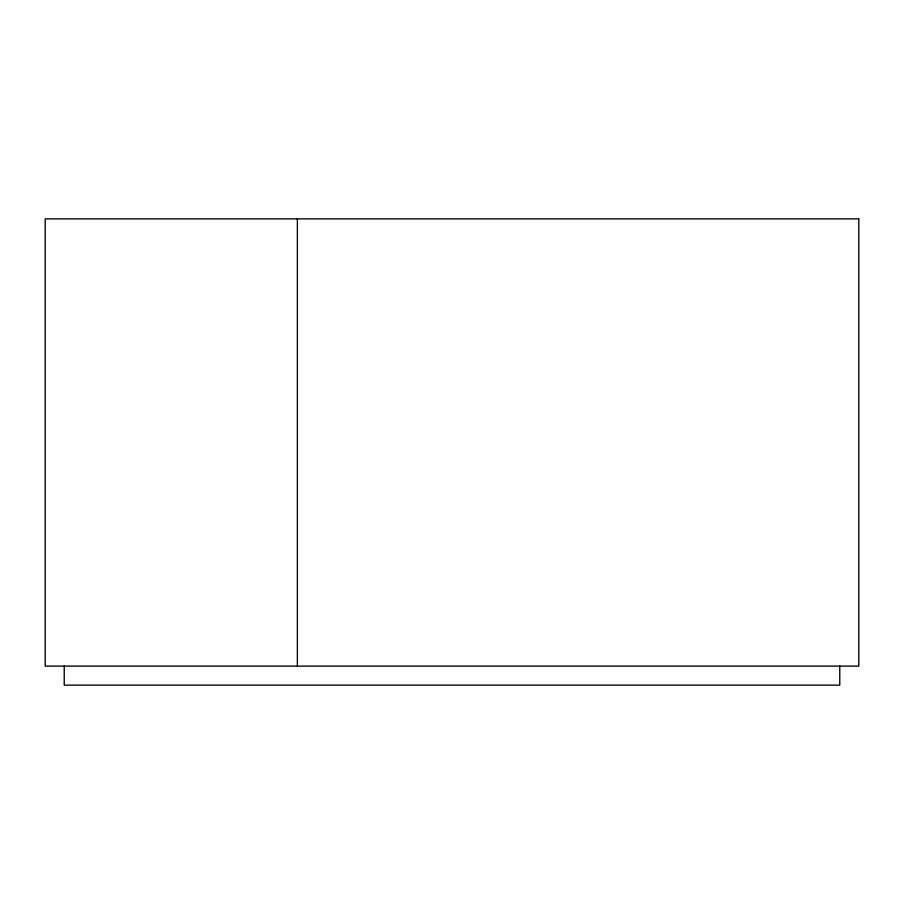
<?xml version="1.0" encoding="UTF-8"?>
<svg xmlns="http://www.w3.org/2000/svg" width="904" height="904" viewBox="0 0 904 904"><rect width="100%" height="100%" fill="white"/><g stroke="black" fill="none" stroke-linecap="round" stroke-linejoin="round"><path stroke-width="1.36" d="M839.771 666.101L839.771 685.142L64.229 685.142L64.229 666.101M297.371 218.858L297.371 666.101M858.8 218.858L45.2 218.858L45.2 666.101L858.8 666.101L858.8 218.858"/></g></svg>
